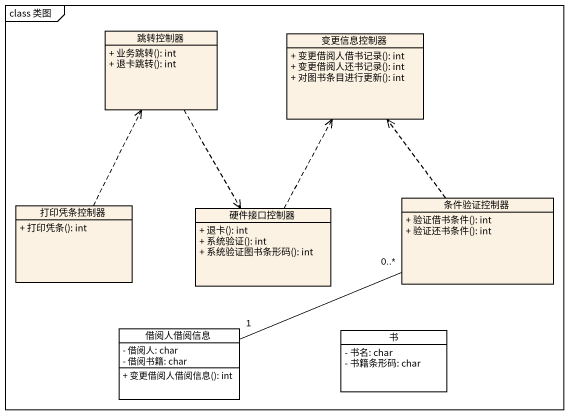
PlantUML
@startuml
mainframe class 类图
hide circle
hide empty members
skinparam classAttributeIconSize 0
class 跳转控制器 #FCF2E3 {
  + 业务跳转(): int
  + 退卡跳转(): int
}
class 变更信息控制器 #FCF2E3 {
  + 变更借阅人借书记录(): int
  + 变更借阅人还书记录(): int
  + 对图书条目进行更新(): int
}
class 打印凭条控制器 #FCF2E3 {
  + 打印凭条(): int
}
class 硬件接口控制器 #FCF2E3 {
  + 退卡(): int
  + 系统验证(): int
  + 系统验证图书条形码(): int
}
class 条件验证控制器 #FCF2E3 {
  + 验证借书条件(): int
  + 验证还书条件(): int
}
class 借阅人借阅信息 {
  - 借阅人: char
  - 借阅书籍: char
  + 变更借阅人借阅信息(): int
}
class 书 {
  - 书名: char
  - 书籍条形码: char
}
跳转控制器 ..> 硬件接口控制器
打印凭条控制器 .up.> 跳转控制器
硬件接口控制器 .up.> 变更信息控制器
条件验证控制器 .up.> 变更信息控制器
条件验证控制器 "0..*" -left- "1" 借阅人借阅信息
@enduml
